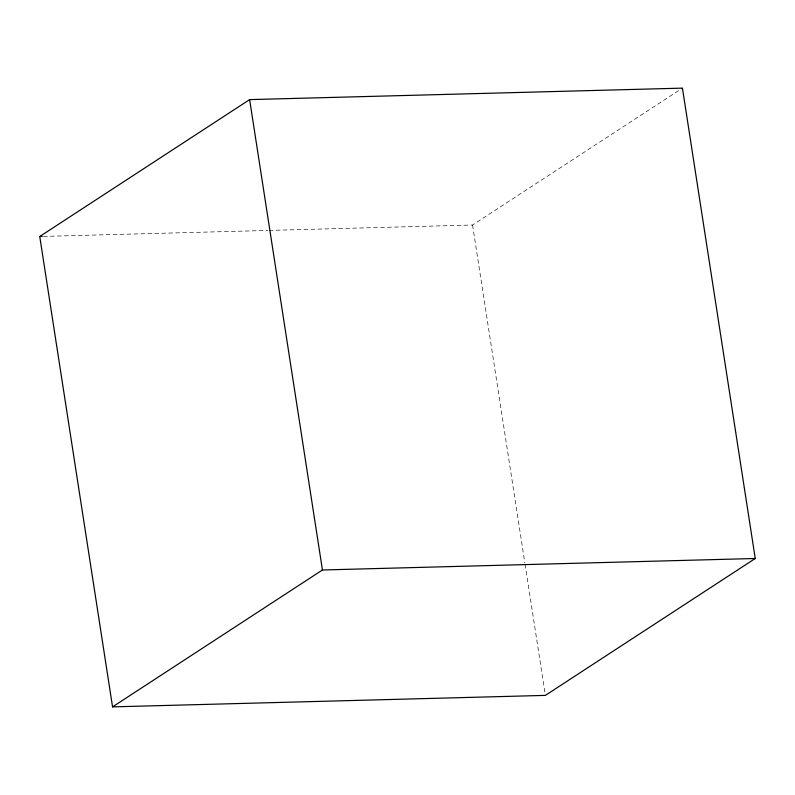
<?xml version="1.0" encoding="UTF-8"?>
<svg xmlns="http://www.w3.org/2000/svg" width="795" height="795" viewBox="0 0 795 795"><rect width="100%" height="100%" fill="white"/><g stroke="black" fill="none" stroke-linecap="round" stroke-linejoin="round"><path stroke-width="0.6" stroke-dasharray="3.98 2.98" d="M269.177 230.411L472.558 225.015L682.438 88.126M43.467 236.403L267.935 230.451M472.558 225.015L524.889 563.089M525.078 564.321L545.181 694.154"/><path stroke-width="1.19" d="M39.75 236.503L249.63 99.614L682.438 88.126L755.25 558.497L545.37 695.386L112.562 706.874L39.75 236.503L42.234 236.443M112.562 706.874L322.442 569.985L755.25 558.497M249.63 99.614L322.442 569.985"/></g></svg>
